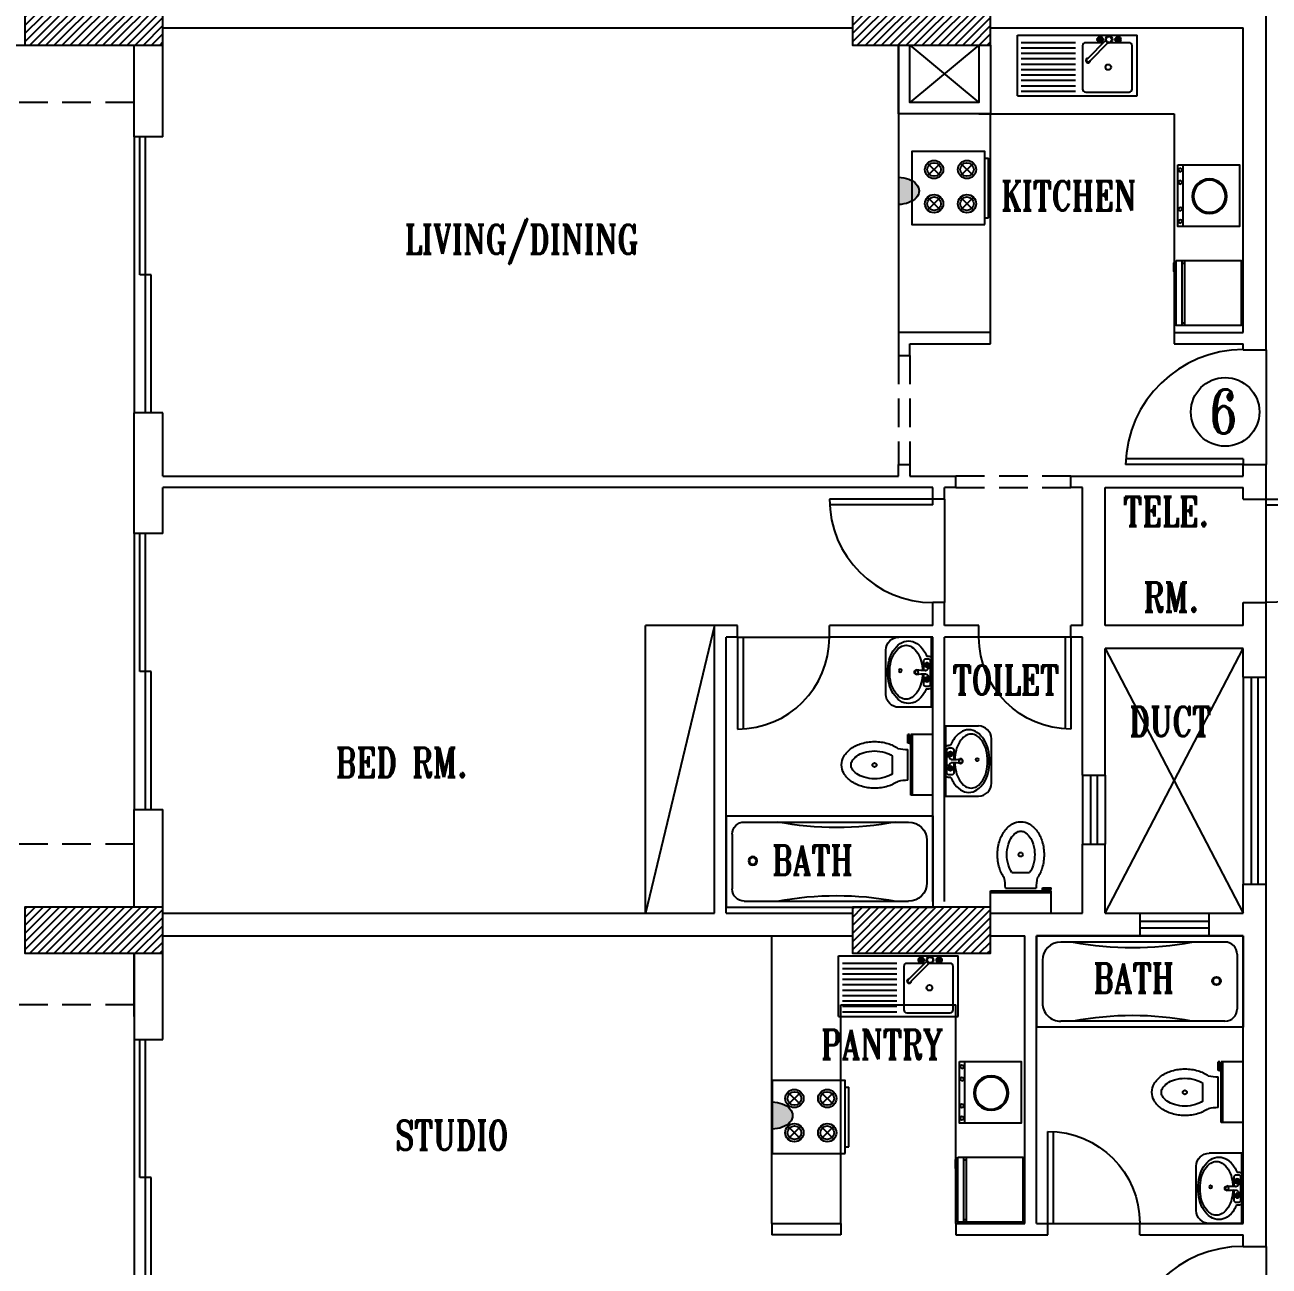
# Model space of a CAD drawing. Extents: x 5706208 to 5786773, y -2031603 to -1909573.
# Drawn here: x 5732840 to 5743665, y -2013996 to -2003200 of the extents above; entities that cross this region are included whole.
import ezdxf

# ---------------------------------------------------------------- set-up
doc = ezdxf.new("R2010")
doc.units = 0
doc.header["$LTSCALE"] = 1000
doc.header["$MEASUREMENT"] = 0
doc.linetypes.add('HIDDEN', pattern=[0.375, 0.25, -0.125])
doc.layers.get('0').update_dxf_attribs({"linetype": 'CONTINUOUS'})
for name, color, linetype in [('DOOR', 3, 'CONTINUOUS'), ('E-LIGHTING', 7, 'CONTINUOUS'), ('E-POWER', 7, 'CONTINUOUS'), ('FIXTURES', 8, 'CONTINUOUS'), ('HATCH', 254, 'CONTINUOUS'), ('STR - COLUMN', 4, 'CONTINUOUS'), ('TEXT', 2, 'CONTINUOUS'), ('WALL', 7, 'CONTINUOUS'), ('WIN', 3, 'CONTINUOUS')]:
    doc.layers.add(name, color=color, linetype=linetype)
doc.styles.add('TNR', font='romant.shx', dxfattribs={"width": 0.8})

# ---------------------------------------------------------------- blocks, each defined once
blk = doc.blocks.new('3')
at = {"layer": 'WIN'}
for p, q in [((131530, 59527), (130630, 59527)), ((131530, 59477), (130631, 59477)), ((131530, 59477), (131530, 59527))]:
    blk.add_line(p, q, dxfattribs=at)
blk.add_arc((131530, 59527), 900, 180, 270, dxfattribs=at)
blk = doc.blocks.new('2')
at = {"layer": 'WIN'}
for p, q in [((135430, 69077), (134407, 69077)), ((135430, 69077), (135430, 69027)), ((135430, 69027), (134405, 69027))]:
    blk.add_line(p, q, dxfattribs=at)
blk.add_arc((135430, 69002), 1025, 90, 178.6024, dxfattribs=at)
blk = doc.blocks.new('4')
at = {"color": 1}
blk.add_line((137265, 121732), (138015, 121732), dxfattribs=at)
at = {"layer": 'WIN'}
for p, q in [((137215, 121732), (137265, 121732)), ((137215, 121732), (137215, 120932)), ((137265, 121732), (137265, 120934))]:
    blk.add_line(p, q, dxfattribs=at)
blk.add_arc((137215, 121732), 800, 270, 0, dxfattribs=at)
blk = doc.blocks.new('A$C185C11D3')
at = {"layer": 'FIXTURES'}
for p, q in [((0, 68, 50), (0, 0, 50)), ((0, 68, 50), (30, 68, 50)), ((6, 66, 50), (24, 66, 50)), ((30, 68, 50), (30, 0, 50)), ((2, 62, 50), (2, 8, 50)), ((28, 62, 50), (28, 8, 50)), ((0, 0, 50), (30, 0, 50)), ((8, 2, 50), (22, 2, 50))]:
    blk.add_line(p, q, dxfattribs=at)
for radius in [1.42, 1.1]:
    blk.add_circle((14.79, 59.22, 50), radius, dxfattribs=at)
for centre, radius, start, end in [((6, 62, 50), 4, 90, 180), ((24, 62, 50), 4, 0, 90), ((-100.79, 31.64, 50), 104.62, 349.2564, 10.7436), ((130.79, 31.64, 50), 104.62, 169.2564, 190.7436), ((8, 8, 50), 6, 180, 270), ((22, 8, 50), 6, 270, 0)]:
    blk.add_arc(centre, radius, start, end, dxfattribs=at)
blk = doc.blocks.new('LAV-S')
for p, q in [((-293, 0), (293, 0)), ((-293, 0), (-293, -284)), ((293, 0), (293, -284)), ((-293, -13), (293, -13)), ((-46, -50), (-75, -50)), ((-61, -35), (-61, -65)), ((-36, -40), (-36, -19)), ((-15, -66), (-15, -59)), ((14, -66), (14, -59)), ((36, -40), (36, -19)), ((45, -50), (75, -50)), ((60, -35), (60, -65)), ((-185, -392), (185, -392))]:
    blk.add_line(p, q)
for points in [[(-138, -55, 0.039711), (-178, -75, 0.107049), (-240, -134, 0.150029), (-261, -203, 0.150029), (-240, -272, 0.107049), (-178, -331, 0.075298), (-99, -365, 0.06206), (0, -377, 0.06206), (99, -365, 0.075298), (178, -331, 0.107049), (240, -272, 0.150029), (261, -203, 0.150029), (240, -134, 0.107049), (178, -75, 0.045264), (132, -52, 0.053604)], [(-12, -86, 0.053604), (-90, -97, 0.075298), (-159, -126, 0.107049), (-211, -175, 0.150029), (-225, -223, 0.150029), (-211, -272, 0.107049), (-159, -321, 0.075298), (-90, -350, 0.06206), (0, -361, 0.06206), (90, -350, 0.075298), (159, -321, 0.107049), (210, -272, 0.150029), (225, -223, 0.150029), (210, -175, 0.107049), (159, -126, 0.075298), (90, -97, 0.053604), (12, -86, 0.06206)], [(-138, -55), (-138, -37, -0.161372), (-129, -13)], [(-14, -79), (-96, -79, -0.414214), (-116, -59), (-116, -39, -0.414214), (-96, -19), (90, -19, -0.414214), (110, -39)], [(110, -39), (110, -59, -0.414214), (90, -79), (13, -79, -0.414214)], [(123, -13, -0.161372), (132, -37, -0.414214)], [(132, -37), (132, -52, -0.414214)]]:
    blk.add_lwpolyline(points, format="xyb")
for centre, radius in [((-61, -50), 19.1), ((-61, -50), 14.8), ((60, -50), 19.1), ((60, -50), 14.8), ((0, -136), 14.8), ((13, -273), 12.4)]:
    blk.add_circle(centre, radius)
for centre, radius, start, end in [((-37, -62), 22.2, 350.7967, 89.2835), ((-267, -84), 253, 348.1551, 4.1275), ((267, -84), 253, 175.8725, 191.8449), ((36, -62), 22.2, 90.7165, 189.2033), ((0, -136), 19.1, 157.9645, 22.0355), ((-185, -284), 108, 180, 270), ((185, -284), 108, 270, 0)]:
    blk.add_arc(centre, radius, start, end)
blk = doc.blocks.new('A$C456860CD')
at = {"layer": 'FIXTURES'}
for p, q in [((7.1, 13.29, 50), (12.9, 13.29, 50)), ((4.94, 8.21, 50), (15.06, 8.21, 50)), ((17.14, 8.24, 50), (20, 8.24, 50)), ((17.14, 7.67, 50), (17.14, 8.24, 50)), ((20, 7.67, 50), (20, 8.24, 50)), ((0, 0, 50), (0, 7.3, 50)), ((0, 7.3, 50), (20, 7.3, 50)), ((0, 6.73, 50), (20, 6.73, 50)), ((17.14, 7.67, 50), (20, 7.67, 50)), ((20, 0, 50), (20, 7.3, 50)), ((0, 0, 50), (20, 0, 50))]:
    blk.add_line(p, q, dxfattribs=at)
at = {"layer": 'FIXTURES', "elevation": 50}
for points in [[(4.58, 11.51, -0.082549), (2.96, 14.87, -0.071279), (2.35, 19.17, -0.071279), (2.96, 23.46, -0.082773), (4.59, 26.83, -0.106766), (7.22, 29.25, -0.133376), (10, 30, -0.133376), (12.78, 29.25, -0.106766), (15.41, 26.83, -0.082773), (17.04, 23.46, -0.071279), (17.65, 19.17, -0.071279), (17.04, 14.87, -0.082549), (15.42, 11.51, -0.106766)], [(7.1, 13.29, -0.082549), (5.92, 15.74, -0.071279), (5.43, 19.17, -0.071279), (5.92, 22.59, -0.082773), (7.1, 25.05, -0.106766), (8.78, 26.59, -0.133376), (10, 26.92, -0.133376), (11.22, 26.59, -0.106766), (12.9, 25.05, -0.082773), (14.08, 22.59, -0.071279), (14.57, 19.17, -0.071279), (14.08, 15.74, -0.082549), (12.9, 13.29, -0.082549)]]:
    blk.add_lwpolyline(points, format="xyb", dxfattribs=at)
at = {"layer": 'FIXTURES'}
blk.add_circle((9.97, 19.2, 50), 0.682, dxfattribs=at)
for centre, radius, start, end in [((-11.44, 8.11, 50), 16.38, 0.357, 11.9908), ((31.44, 8.11, 50), 16.38, 168.0092, 179.643), ((16.63, 7.82, 50), 0.527, 260.8802, 343.437), ((18.49, 7.82, 50), 0.527, 196.563, 279.1198)]:
    blk.add_arc(centre, radius, start, end, dxfattribs=at)
blk = doc.blocks.new('A$C556A3EF4')
at = {"layer": 'FIXTURES', "linetype": 'Continuous'}
for p, q in [((0, 21.84), (0, 2.16)), ((1.2, 21.84), (0, 21.84)), ((4.92, 19.29), (9.16, 15.05)), ((4.92, 15.05), (9.16, 19.29)), ((15.72, 19.29), (19.96, 15.05)), ((15.72, 15.05), (19.96, 19.29)), ((4.92, 8.05), (9.16, 3.8)), ((4.92, 3.8), (9.16, 8.05)), ((15.72, 8.05), (19.96, 3.8)), ((15.72, 3.8), (19.96, 8.05)), ((1.2, 2.16), (0, 2.16))]:
    blk.add_line(p, q, dxfattribs=at)
blk.add_lwpolyline([(1.2, 24), (1.2, 0), (25.2, 0), (25.2, 24)], close=True, dxfattribs=at)
for centre, radius in [((7.04, 17.17), 3), ((7.04, 17.17), 2.24), ((17.84, 17.17), 3), ((17.84, 17.17), 2.24), ((7.04, 5.93), 3), ((17.84, 5.93), 3), ((7.04, 5.93), 2.24), ((17.84, 5.93), 2.24)]:
    blk.add_circle(centre, radius, dxfattribs=at)
blk = doc.blocks.new('KS-S')
at = {"color": 0}
for p, q in [((56, 612), (1161, 612)), ((56, 52), (56, 612)), ((819, 552), (819, 594)), ((985, 552), (985, 594)), ((1161, 52), (1161, 612)), ((593, 543), (91, 543)), ((593, 493), (91, 493)), ((658, 515), (658, 114)), ((851, 543), (686, 543)), ((870, 563), (702, 394)), ((891, 542), (724, 374)), ((840, 573), (797, 573)), ((1087, 543), (915, 543)), ((1006, 573), (964, 573)), ((1115, 114), (1115, 515)), ((593, 443), (91, 443)), ((593, 393), (91, 393)), ((593, 343), (91, 343)), ((593, 293), (91, 293)), ((593, 243), (91, 243)), ((593, 193), (91, 193)), ((593, 143), (91, 143)), ((56, 52), (1161, 52)), ((593, 93), (91, 93)), ((686, 86), (1087, 86))]:
    blk.add_line(p, q, dxfattribs=at)
for centre, radius in [((819, 573), 26.1), ((819, 573), 21.3), ((901, 573), 32.6), ((901, 573), 26.6), ((985, 573), 26.1), ((985, 573), 21.3), ((895, 317), 26.1)]:
    blk.add_circle(centre, radius, dxfattribs=at)
for centre, radius, start, end in [((686, 515), 28, 90, 180), ((1087, 515), 28, 0, 90), ((709, 380), 21.7, 89.3249, 2.0537), ((709, 380), 15.7, 119.7441, 334.7167), ((686, 114), 28, 180, 270), ((1087, 114), 28, 270, 0)]:
    blk.add_arc(centre, radius, start, end, dxfattribs=at)
blk = doc.blocks.new('FRIDGE')
at = {"color": 0}
for p, q in [((-550, 600), (-550, 0)), ((-525, 600), (-525, 0)), ((-550, 575), (-525, 575)), ((-550, 25), (-525, 25))]:
    blk.add_line(p, q, dxfattribs=at)
blk.add_lwpolyline([(-600, 600), (0, 600), (0, 0), (-600, 0)], close=True, dxfattribs=at)
blk.add_lwpolyline([(-600, 575), (-625, 575), (-625, 500), (-600, 500)], dxfattribs=at)
blk = doc.blocks.new('WM')
at = {"layer": 'FIXTURES', "color": 0}
blk.add_line((110, 115), (681, 115), dxfattribs=at)
blk.add_lwpolyline([(681, 65), (681, 635), (110, 635), (110, 65)], close=True, dxfattribs=at)
for centre, radius in [((390, 357), 160), ((390, 357), 148), ((158, 88), 15.9), ((272, 88), 15.9), ((519, 88), 15.9), ((633, 88), 15.9)]:
    blk.add_circle(centre, radius, dxfattribs=at)
blk = doc.blocks.new('20A-Flux Outlet')
at = {"layer": 'E-POWER', "linetype": 'Continuous'}
h = blk.add_hatch(color=210, dxfattribs=at)
edge = h.paths.add_edge_path()
edge.add_ellipse((0, 0), major_axis=(13.24, 0), ratio=0.656577, start_angle=120, end_angle=180)
edge.add_line((-13.24, 0), (-6.62, 0))
edge.add_line((-6.62, 0), (-6.62, 7.53))
edge = h.paths.add_edge_path()
edge.add_ellipse((0, 0), major_axis=(13.24, 0), ratio=0.656577, start_angle=90, end_angle=120)
edge.add_line((-6.62, 7.53), (-6.62, 0))
edge.add_line((-6.62, 0), (0, 0))
edge.add_line((0, 0), (0, 8.69))
edge = h.paths.add_edge_path()
edge.add_line((0, 0), (-6.62, 0))
edge.add_line((-6.62, 0), (-6.62, -7.53))
edge.add_ellipse((0, 0), major_axis=(13.24, 0), ratio=0.656577, start_angle=240, end_angle=270)
edge.add_line((0, -8.69), (0, 0))
edge = h.paths.add_edge_path()
edge.add_line((-6.62, 0), (-13.24, 0))
edge.add_ellipse((0, 0), major_axis=(13.24, 0), ratio=0.656577, start_angle=180, end_angle=240)
edge.add_line((-6.62, -7.53), (-6.62, 0))
at = {"layer": 'E-POWER', "color": 210, "linetype": 'Continuous'}
blk.add_line((0, -8.69), (0, 8.69), dxfattribs=at)
at = {"layer": 'E-POWER', "color": 210, "linetype": 'Continuous', "extrusion": (0, 0, -1)}
blk.add_ellipse((0, 0), major_axis=(13.24, 0), ratio=0.656577, start_param=1.570796, end_param=4.712389, dxfattribs=at)

msp = doc.modelspace()

# ---------------------------------------------------------------- hatches: boundary and pattern name
at = {"layer": 'STR - COLUMN'}
h = msp.add_hatch(dxfattribs=at)
h.set_pattern_fill('ANSI31', color=8, scale=400)
h.set_pattern_definition([(45, (382226.04, -445313.856), (-35.35533906, 35.35533906), [])])
h.paths.add_polyline_path([(5732839.5, -2003374.8), (5732839.5, -2002974.8), (5734039.5, -2002974.8), (5734039.5, -2003374.8)])
h = msp.add_hatch(dxfattribs=at)
h.set_pattern_fill('ANSI31', color=8, scale=400)
h.set_pattern_definition([(45, (389426.04, -445313.856), (-35.35533906, 35.35533906), [])])
h.paths.add_polyline_path([(5740039.5, -2003374.8), (5740039.5, -2002974.8), (5741239.5, -2002974.8), (5741239.5, -2003374.8)])
h = msp.add_hatch(dxfattribs=at)
h.set_pattern_fill('ANSI31', color=8, scale=400)
h.set_pattern_definition([(45, (382226.04, -453213.856), (-35.35533906, 35.35533906), [])])
h.paths.add_polyline_path([(5732839.5, -2011274.8), (5732839.5, -2010874.8), (5734039.5, -2010874.8), (5734039.5, -2011274.8)])
h = msp.add_hatch(dxfattribs=at)
h.set_pattern_fill('ANSI31', color=8, scale=400)
h.set_pattern_definition([(45, (389426.04, -453213.856), (-35.35533906, 35.35533906), [])])
h.paths.add_polyline_path([(5740039.5, -2011274.8), (5740039.5, -2010874.8), (5741239.5, -2010874.8), (5741239.5, -2011274.8)])

# ---------------------------------------------------------------- linework, layer by layer
at = {"color": 8}
for p, q in [((5741139.5, -2003374.8), (5740539.5, -2003874.8)), ((5740539.5, -2003374.8), (5741139.5, -2003874.8))]:
    msp.add_line(p, q, dxfattribs=at)
msp.add_lwpolyline([(5741239.5, -2003374.8), (5741239.5, -2003974.8), (5740439.5, -2003974.8), (5740439.5, -2003374.8)], dxfattribs=at)
msp.add_lwpolyline([(5740539.5, -2003374.8), (5741139.5, -2003374.8), (5741139.5, -2003874.8), (5740539.5, -2003874.8)], close=True, dxfattribs=at)
msp.add_circle((5743282, -2006566.1), 298.4, dxfattribs=at)
at = {"layer": 'HATCH', "color": 41, "true_color": 0xffd4a8}
msp.add_line((5740839.5, -2007324.8), (5740839.5, -2008224.8), dxfattribs=at)
at = {"layer": 'STR - COLUMN', "ltscale": 0.1}
for points in [[(5734039.5, -2002974.8), (5732839.5, -2002974.8), (5732839.5, -2003374.8), (5734039.5, -2003374.8), (5734039.5, -2002974.8)], [(5741239.5, -2002974.8), (5740039.5, -2002974.8), (5740039.5, -2003374.8), (5741239.5, -2003374.8), (5741239.5, -2002974.8)], [(5734039.5, -2010874.8), (5732839.5, -2010874.8), (5732839.5, -2011274.8), (5734039.5, -2011274.8), (5734039.5, -2010874.8)], [(5741239.5, -2010874.8), (5740039.5, -2010874.8), (5740039.5, -2011274.8), (5741239.5, -2011274.8), (5741239.5, -2010874.8)]]:
    msp.add_lwpolyline(points, dxfattribs=at)
at = {"layer": 'WALL', "color": 8}
for p, q in [((5743639.5, -2006024.8), (5743639.5, -2001224.8)), ((5734039.5, -2004174.1), (5734039.5, -2001674.8)), ((5734039.5, -2003224.8), (5740039.5, -2003224.8)), ((5741239.5, -2003224.8), (5743439.5, -2003224.8)), ((5743439.5, -2005874.8), (5743439.5, -2003224.8)), ((5733789.5, -2004174.1), (5733789.5, -2003374.8)), ((5740439.5, -2003374.8), (5740439.5, -2006074.8)), ((5740539.5, -2003874.8), (5740539.5, -2003374.8)), ((5740539.5, -2003974.8), (5740439.5, -2003974.8)), ((5741139.5, -2003974.8), (5742839.5, -2003974.8)), ((5741239.5, -2005974.8), (5741239.5, -2003974.8)), ((5742839.5, -2003974.8), (5742839.5, -2005974.8)), ((5734039.5, -2004174.1), (5733789.5, -2004174.1)), ((5734039.5, -2004174.1), (5733789.5, -2004174.1)), ((5733789.5, -2004174.1), (5733789.5, -2006574.1)), ((5741239.5, -2005874.8), (5740439.5, -2005874.8)), ((5740539.5, -2006074.8), (5740539.5, -2005974.8)), ((5740539.5, -2005974.8), (5741239.5, -2005974.8)), ((5742839.5, -2005874.8), (5743439.5, -2005874.8)), ((5742839.5, -2005974.8), (5743439.5, -2005974.8)), ((5743439.5, -2006024.8), (5743439.5, -2005974.8)), ((5740439.5, -2006074.8), (5740539.5, -2006074.8)), ((5743439.5, -2006024.8), (5743639.5, -2006024.8)), ((5743639.5, -2006024.8), (5743639.5, -2007024.8)), ((5733789.5, -2007624.8), (5733789.5, -2006574.1)), ((5734039.5, -2006574.1), (5733789.5, -2006574.1)), ((5734039.5, -2007124.8), (5734039.5, -2006574.1)), ((5740439.5, -2007124.8), (5740439.5, -2007024.8)), ((5740439.5, -2007024.8), (5740539.5, -2007024.8)), ((5740539.5, -2007024.8), (5740539.5, -2007124.8)), ((5743439.5, -2007024.8), (5743639.5, -2007024.8)), ((5743439.5, -2007124.8), (5743439.5, -2007024.8)), ((5743639.5, -2007324.8), (5743639.5, -2007024.8)), ((5734039.5, -2007124.8), (5740439.5, -2007124.8)), ((5740539.5, -2007124.8), (5740939.5, -2007124.8)), ((5740939.5, -2007224.8), (5740939.5, -2007124.8)), ((5741939.5, -2007224.8), (5741939.5, -2007124.8)), ((5741939.5, -2007124.8), (5743439.5, -2007124.8)), ((5740739.5, -2007224.8), (5734039.5, -2007224.8)), ((5734039.5, -2007624.8), (5734039.5, -2007224.8)), ((5740739.5, -2007324.8), (5740739.5, -2007224.8)), ((5740839.5, -2007324.8), (5740839.5, -2007224.8)), ((5740939.5, -2007224.8), (5740839.5, -2007224.8)), ((5742039.5, -2007224.8), (5741939.5, -2007224.8)), ((5742039.5, -2008424.8), (5742039.5, -2007224.8)), ((5742239.5, -2008424.8), (5742239.5, -2007224.8)), ((5742239.5, -2007224.8), (5743439.5, -2007224.8)), ((5743439.5, -2007324.8), (5743439.5, -2007224.8)), ((5740839.5, -2007324.8), (5740739.5, -2007324.8)), ((5743439.5, -2007324.8), (5743639.5, -2007324.8)), ((5743639.5, -2008224.8), (5743639.5, -2007324.8)), ((5734039.5, -2007624.8), (5733789.5, -2007624.8)), ((5734039.5, -2007624.8), (5733789.5, -2007624.8)), ((5733789.5, -2007624.8), (5733789.5, -2010024.8)), ((5740739.5, -2008424.8), (5740739.5, -2008224.8)), ((5740839.5, -2008224.8), (5740739.5, -2008224.8)), ((5740839.5, -2008424.8), (5740839.5, -2008224.8)), ((5743439.5, -2008424.8), (5743439.5, -2008224.8)), ((5743439.5, -2008224.8), (5743639.5, -2008224.8)), ((5743639.5, -2008874.8), (5743639.5, -2008224.8)), ((5738239.5, -2010924.8), (5738239.5, -2008424.8)), ((5738839.5, -2008424.8), (5738239.5, -2010924.8)), ((5739039.5, -2008424.8), (5738239.5, -2008424.8)), ((5738839.5, -2010924.8), (5738839.5, -2008424.8)), ((5739039.5, -2008524.8), (5739039.5, -2008424.8)), ((5739839.5, -2008524.8), (5739839.5, -2008424.8)), ((5740739.5, -2008424.8), (5739839.5, -2008424.8)), ((5741139.5, -2008424.8), (5740839.5, -2008424.8)), ((5741139.5, -2008524.8), (5741139.5, -2008424.8)), ((5741939.5, -2008524.8), (5741939.5, -2008424.8)), ((5742039.5, -2008424.8), (5741939.5, -2008424.8)), ((5743439.5, -2008424.8), (5742239.5, -2008424.8)), ((5738939.5, -2010924.8), (5738939.5, -2008524.8)), ((5739039.5, -2008524.8), (5738939.5, -2008524.8)), ((5740739.5, -2008524.8), (5739839.5, -2008524.8)), ((5740739.5, -2010824.8), (5740739.5, -2008524.8)), ((5740839.5, -2010824.8), (5740839.5, -2008524.8)), ((5741139.5, -2008524.8), (5740839.5, -2008524.8)), ((5742039.5, -2008524.8), (5741939.5, -2008524.8)), ((5742039.5, -2009724.8), (5742039.5, -2008524.8)), ((5742239.5, -2009724.8), (5742239.5, -2008624.8)), ((5743439.5, -2008624.8), (5742239.5, -2008624.8)), ((5742239.5, -2010924.8), (5743439.5, -2008624.8)), ((5742239.5, -2008624.8), (5743439.5, -2010924.8)), ((5743439.5, -2008874.8), (5743439.5, -2008624.8)), ((5743439.5, -2008874.8), (5743639.5, -2008874.8)), ((5742039.5, -2009724.8), (5742239.5, -2009724.8)), ((5733789.5, -2010874.8), (5733789.5, -2010024.8)), ((5733789.5, -2010024.8), (5734039.5, -2010024.8)), ((5734039.5, -2010924.8), (5734039.5, -2010024.8)), ((5742039.5, -2010924.8), (5742039.5, -2010324.8)), ((5742039.5, -2010324.8), (5742239.5, -2010324.8)), ((5742239.5, -2010924.8), (5742239.5, -2010324.8)), ((5743439.5, -2010924.8), (5743439.5, -2010674.8)), ((5743439.5, -2010674.8), (5743639.5, -2010674.8)), ((5743639.5, -2013824.8), (5743639.5, -2010674.8)), ((5734039.5, -2010924.8), (5738839.5, -2010924.8)), ((5738939.5, -2010924.8), (5740039.5, -2010924.8)), ((5741239.5, -2010924.8), (5742039.5, -2010924.8)), ((5742239.5, -2010924.8), (5742539.5, -2010924.8)), ((5742539.5, -2010924.8), (5742539.5, -2011124.8)), ((5743139.5, -2010924.8), (5743439.5, -2010924.8)), ((5743139.5, -2010924.8), (5743139.5, -2011124.8)), ((5734039.5, -2011124.8), (5740039.5, -2011124.8)), ((5734039.5, -2012024.8), (5734039.5, -2011124.8)), ((5739339.5, -2013624.8), (5739339.5, -2011124.8)), ((5741239.5, -2011124.8), (5741539.5, -2011124.8)), ((5741539.5, -2013624.8), (5741539.5, -2011124.8)), ((5741639.5, -2011124.8), (5742539.5, -2011124.8)), ((5741639.5, -2013624.8), (5741639.5, -2011124.8)), ((5743139.5, -2011124.8), (5743439.5, -2011124.8)), ((5743439.5, -2013624.8), (5743439.5, -2011124.8)), ((5733789.5, -2011824.8), (5733789.5, -2011274.8)), ((5733789.5, -2011274.8), (5733789.5, -2012024.8)), ((5739939.5, -2011724.8), (5740939.5, -2011724.8)), ((5739939.5, -2013624.8), (5739939.5, -2011724.8)), ((5740939.5, -2013624.8), (5740939.5, -2011724.8)), ((5733789.5, -2012024.8), (5734039.5, -2012024.8)), ((5733789.5, -2012024.8), (5733789.5, -2014424.8)), ((5739339.5, -2013624.8), (5739939.5, -2013624.8)), ((5739339.5, -2013624.8), (5739339.5, -2013724.8)), ((5739939.5, -2013624.8), (5739939.5, -2013724.8)), ((5740939.5, -2013624.8), (5741539.5, -2013624.8)), ((5740939.5, -2013624.8), (5740939.5, -2013724.8)), ((5741639.5, -2013624.8), (5741739.5, -2013624.8)), ((5741739.5, -2013724.8), (5741739.5, -2013624.8)), ((5742539.5, -2013624.8), (5743439.5, -2013624.8)), ((5742539.5, -2013724.8), (5742539.5, -2013624.8)), ((5739939.5, -2013724.8), (5739339.5, -2013724.8)), ((5740939.5, -2013724.8), (5741539.5, -2013724.8)), ((5741539.5, -2013724.8), (5741739.5, -2013724.8)), ((5742539.5, -2013724.8), (5743439.5, -2013724.8)), ((5743439.5, -2013824.8), (5743439.5, -2013724.8)), ((5743439.5, -2013824.8), (5743639.5, -2013824.8)), ((5743639.5, -2013824.8), (5743639.5, -2014824.8))]:
    msp.add_line(p, q, dxfattribs=at)
msp.add_lwpolyline([(5733789.5, -2001974.8), (5730289.5, -2001974.8), (5730289.5, -2003374.8), (5732839.5, -2003374.8)], dxfattribs=at)
at = {"layer": 'WIN', "color": 8, "linetype": 'HIDDEN'}
for p, q in [((5733789.5, -2003874.8), (5731989.5, -2003874.8)), ((5740439.5, -2006074.8), (5740439.5, -2007024.8)), ((5740539.5, -2006074.8), (5740539.5, -2007024.8)), ((5741939.5, -2007124.8), (5740939.5, -2007124.8)), ((5740939.5, -2007224.8), (5741939.5, -2007224.8)), ((5733789.5, -2010324.8), (5731989.5, -2010324.8)), ((5733789.5, -2011724.8), (5731989.5, -2011724.8))]:
    msp.add_line(p, q, dxfattribs=at)
at = {"layer": 'WIN', "color": 8}
for p, q in [((5733839.5, -2005374.1), (5733839.5, -2004174.1)), ((5733889.5, -2006574.1), (5733889.5, -2004174.1)), ((5733939.5, -2005374.1), (5733839.5, -2005374.1)), ((5733939.5, -2006574.1), (5733939.5, -2005374.1)), ((5733839.5, -2008824.8), (5733839.5, -2007624.8)), ((5733889.5, -2010024.8), (5733889.5, -2007624.8)), ((5733939.5, -2008824.8), (5733839.5, -2008824.8)), ((5733939.5, -2010024.8), (5733939.5, -2008824.8)), ((5743439.5, -2008874.8), (5743439.5, -2010674.8)), ((5743509.5, -2008874.8), (5743509.5, -2010674.8)), ((5743569.5, -2010674.8), (5743569.5, -2008874.8)), ((5743639.5, -2010674.8), (5743639.5, -2008874.8)), ((5742039.5, -2009724.8), (5742039.5, -2010324.8)), ((5742109.5, -2009724.8), (5742109.5, -2010324.8)), ((5742169.5, -2009724.8), (5742169.5, -2010324.8)), ((5742239.5, -2009724.8), (5742239.5, -2010324.8)), ((5742539.5, -2010924.8), (5743139.5, -2010924.8)), ((5742539.5, -2010994.8), (5743139.5, -2010994.8)), ((5742539.5, -2011054.8), (5743139.5, -2011054.8)), ((5742539.5, -2011124.8), (5743139.5, -2011124.8)), ((5733839.5, -2013224.8), (5733839.5, -2012024.8)), ((5733889.5, -2014424.8), (5733889.5, -2012024.8)), ((5733939.5, -2013224.8), (5733839.5, -2013224.8)), ((5733939.5, -2014424.8), (5733939.5, -2013224.8))]:
    msp.add_line(p, q, dxfattribs=at)

# ---------------------------------------------------------------- block references
at = {"layer": 'DOOR'}
for name, p in [('2', (5608009.9, -2076051.4)), ('3', (5609209.9, -2066851.4)), ('4', (5601824.5, -2130257.3)), ('2', (5608009.9, -2083851.4))]:
    msp.add_blockref(name, p, dxfattribs=at)
at = {"layer": 'DOOR', "xscale": -1}
for name, p in [('3', (5875169.2, -2066851.4)), ('4', (5879154.5, -2130257.3))]:
    msp.add_blockref(name, p, dxfattribs=at)
at = {"layer": 'DOOR', "xscale": -1, "rotation": 180}
msp.add_blockref('4', (5604524.5, -1891892.3), dxfattribs=at)
at = {"layer": 'E-LIGHTING', "linetype": 'Continuous', "xscale": 13.58256551297382, "yscale": 13.58256552461535, "zscale": 13.58256551297382, "rotation": 180}
for p in [(5740439.5, -2004643.6), (5739339.5, -2012686.5)]:
    msp.add_blockref('20A-Flux Outlet', p, dxfattribs=at)
at = {"layer": 'FIXTURES'}
for name, p, xscale, yscale, zscale in [('KS-S', (5741423, -2003865.9), 0.9411764702526852, 0.9411764702672372, 0.9411764702672372), ('FRIDGE', (5743421.9, -2005813.7), 0.9411764706601389, 0.9411764706455868, 0.9411764706455868), ('A$C456860CD', (5741239.5, -2010924.8, -1323.5), 26.47058823530097, 26.47058823531916, 26.47058823531916), ('KS-S', (5739866.8, -2011873.7), 0.9411764702526852, 0.9411764702672372, 0.9411764702672372), ('FRIDGE', (5741521.9, -2013613.7), 0.9411764706601389, 0.9411764706455868, 0.9411764706455868)]:
    msp.add_blockref(name, p, dxfattribs=dict(at, xscale=xscale, yscale=yscale, zscale=zscale))
for name, p, xscale, yscale, zscale, rotation in [('A$C556A3EF4', (5741222, -2004300.7), 26.47058823530097, 26.47058823531552, 26.47058823531552, 180), ('WM', (5742809.4, -2005057.7), -0.9411764702672372, 0.9411764702672372, 0.9411764702672372, 270), ('LAV-S', (5740739.5, -2008830.1), -1.04214914309341, 1.04214914309341, 1.04214914309341, 270), ('LAV-S', (5740839.5, -2009603.5), 1.04214914309341, 1.04214914309341, 1.04214914309341, 90), ('A$C456860CD', (5740739.5, -2009901, -1323.5), 26.47058823531916, 26.47058823531916, 26.47058823531916, 90), ('A$C185C11D3', (5740739.5, -2010080.6, -1323.5), -26.47058823531916, 26.47058823531916, 26.47058823531916, 90), ('A$C185C11D3', (5741639.5, -2011124.8, -1323.5), 26.47058823531916, 26.47058823531916, 26.47058823531916, 270), ('WM', (5740909.4, -2012857.7), -0.9411764702672372, 0.9411764702672372, 0.9411764702672372, 270), ('A$C456860CD', (5743439.5, -2012748.2, -1323.5), 26.47058823531916, 26.47058823531916, 26.47058823531916, 90), ('A$C556A3EF4', (5740006.6, -2012381.2), 26.47058823530097, 26.47058823531552, 26.47058823531552, 180), ('LAV-S', (5743439.5, -2013319.5), -1.04214914309341, 1.04214914309341, 1.04214914309341, 270)]:
    msp.add_blockref(name, p, dxfattribs=dict(at, xscale=xscale, yscale=yscale, zscale=zscale, rotation=rotation))

# ---------------------------------------------------------------- texts
at = {"layer": 'TEXT', "style": 'TNR', "width": 0.75}
for s, height, p in [('KITCHEN', 254.8, (5741331.8, -2004812.8)), ('LIVING/DINING', 254.804, (5736144.1, -2005192.6)), ('6', 382.2, (5743145.8, -2006753.8)), ('TELE.', 254.8, (5742396.4, -2007560.4)), ('RM.', 254.8, (5742571.2, -2008304.3)), ('TOILET', 254.8, (5740912.1, -2009025.5)), ('DUCT', 254.8, (5742446.7, -2009385.9)), ('BED RM.', 254.8, (5735543.6, -2009743.9)), ('BATH', 254.8, (5739339.3, -2010593.1)), ('BATH', 254.8, (5742134.4, -2011618.5)), ('PANTRY', 254.8, (5739765.3, -2012195.3)), ('STUDIO', 254.8, (5736063.5, -2012985))]:
    msp.add_text(s, height=height, dxfattribs=at).set_placement(p)

doc.saveas('drawing.dxf')
